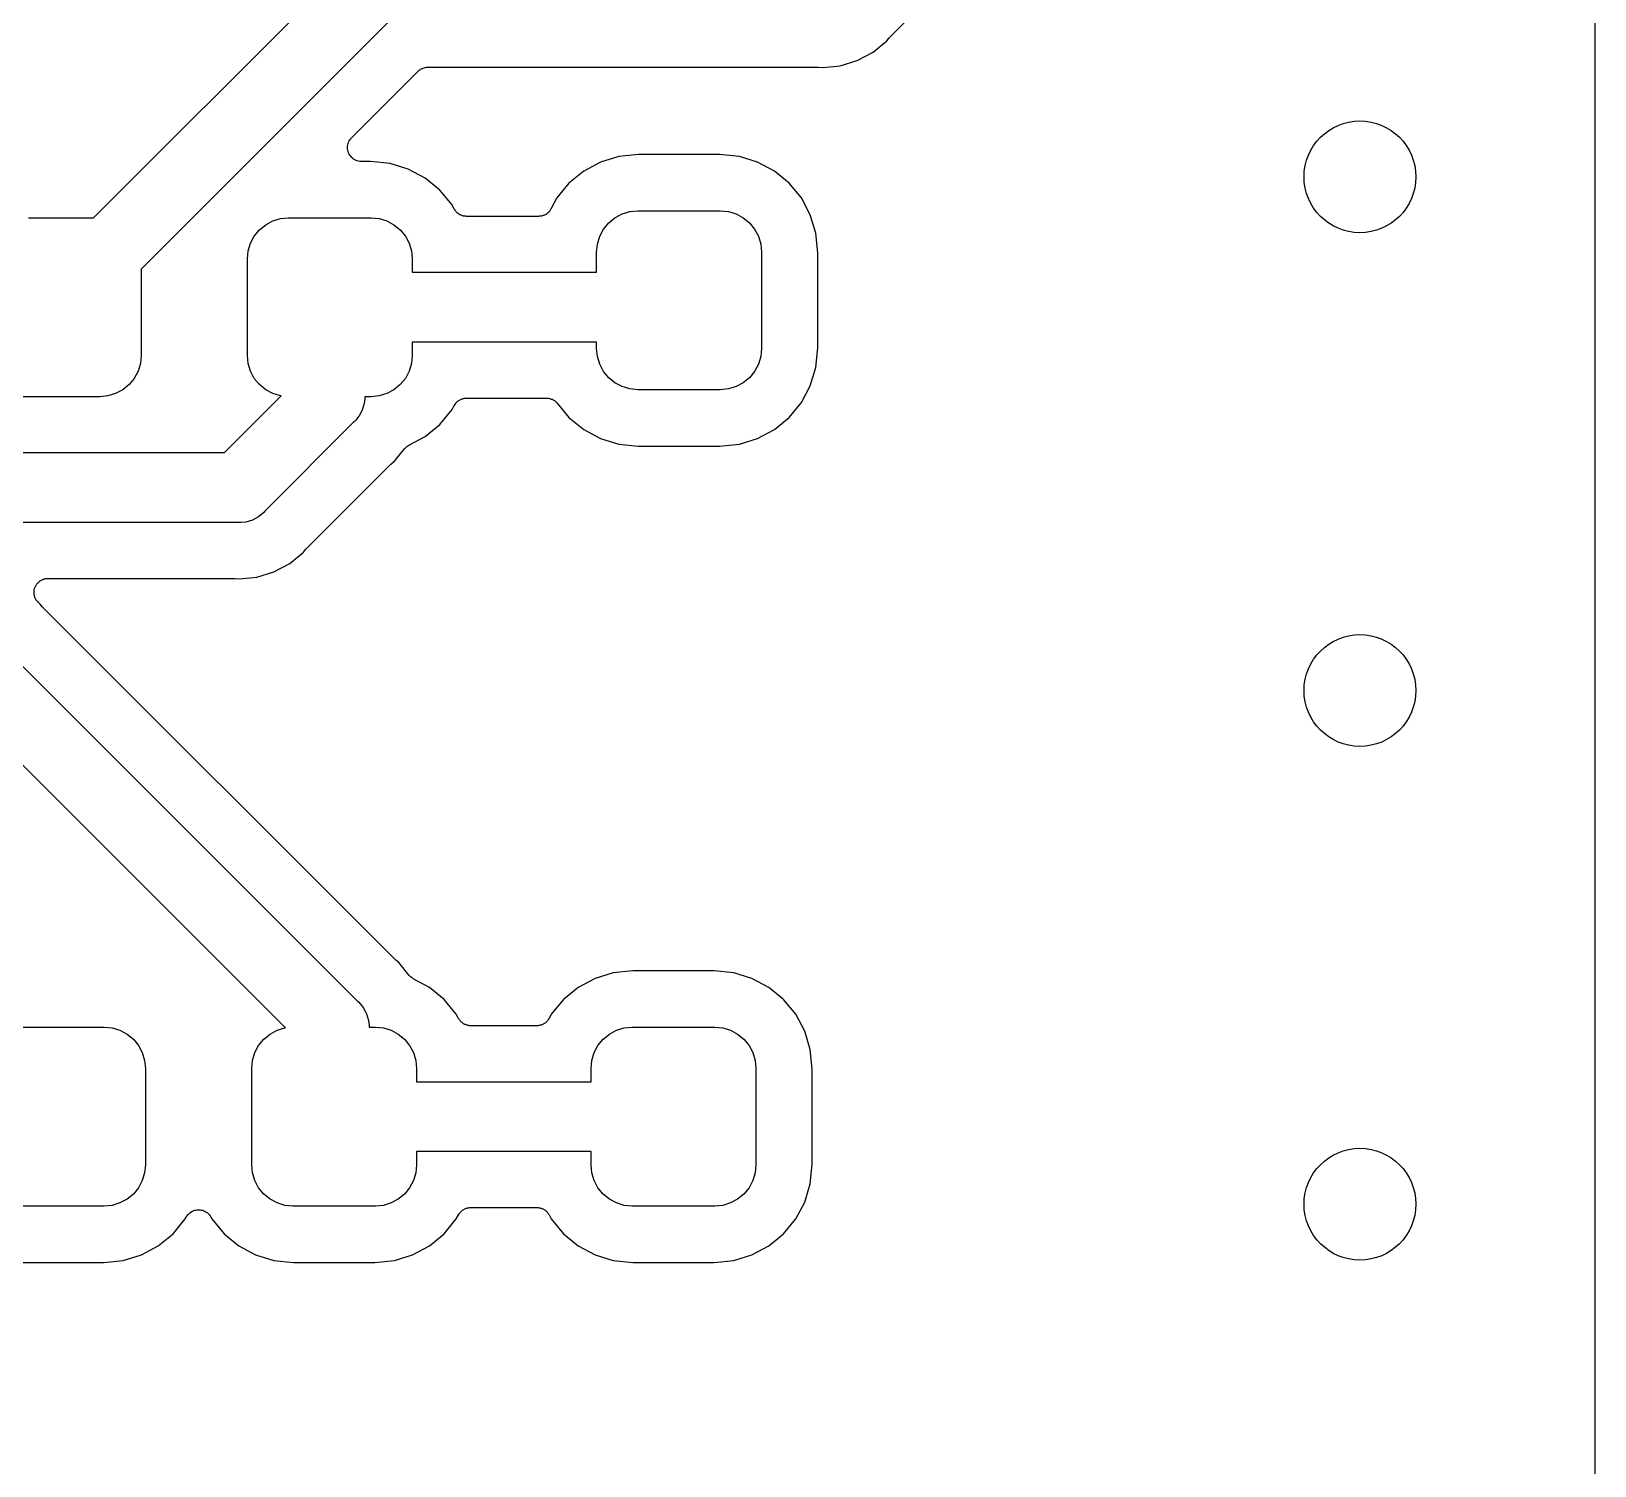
# Model space of a CAD drawing. Extents: x 5.16 to 6.06, y -3.88 to -2.24.
# Drawn here: x 5.8351 to 6.0553, y -3.289 to -3.087 of the extents above; entities that cross this region are included whole.
import ezdxf

# ---------------------------------------------------------------- set-up
doc = ezdxf.new("R2010")
doc.units = 0
doc.header["$MEASUREMENT"] = 0
doc.layers.add('BLACK', color=7, linetype='CONTINUOUS')

msp = doc.modelspace()

# ---------------------------------------------------------------- linework, layer by layer
at = {"layer": 'BLACK', "linetype": 'CONTINUOUS'}
for p, q in [((6.05525, -2.89575), (6.05525, -3.61471)), ((5.95603, -3.08779), (5.97343, -3.0704)), ((5.84383, -3.11328), (5.88116, -3.07595)), ((5.88685, -3.08418), (5.85053, -3.1205)), ((5.95362, -3.08995), (5.95556, -3.08835)), ((5.95556, -3.08835), (5.9559, -3.08794)), ((5.9559, -3.08794), (5.95592, -3.08792)), ((5.95592, -3.08792), (5.95598, -3.08786)), ((5.95598, -3.08786), (5.95603, -3.08779)), ((5.94898, -3.09187), (5.95139, -3.09114)), ((5.95139, -3.09114), (5.95362, -3.08995)), ((5.88018, -3.10199), (5.88953, -3.09263)), ((5.88953, -3.09263), (5.88954, -3.09263)), ((5.88954, -3.09263), (5.88955, -3.09261)), ((5.88954, -3.09263), (5.88954, -3.09263)), ((5.88954, -3.09263), (5.88954, -3.09263)), ((5.88955, -3.09261), (5.88969, -3.0925)), ((5.88969, -3.0925), (5.88984, -3.09238)), ((5.88984, -3.09238), (5.88985, -3.09238)), ((5.88985, -3.09237), (5.89001, -3.09229)), ((5.88985, -3.09238), (5.88985, -3.09237)), ((5.89001, -3.09229), (5.89018, -3.0922)), ((5.89018, -3.0922), (5.89019, -3.0922)), ((5.89019, -3.0922), (5.89037, -3.09215)), ((5.89019, -3.0922), (5.89019, -3.0922)), ((5.89037, -3.09215), (5.89054, -3.09209)), ((5.89054, -3.09209), (5.89055, -3.09209)), ((5.89055, -3.09209), (5.89056, -3.09209)), ((5.89056, -3.09209), (5.89074, -3.09207)), ((5.89074, -3.09207), (5.89093, -3.09206)), ((5.89093, -3.09206), (5.94575, -3.09206)), ((5.94575, -3.09206), (5.94578, -3.09206)), ((5.94578, -3.09206), (5.94586, -3.09206)), ((5.94586, -3.09206), (5.94594, -3.09206)), ((5.94594, -3.09206), (5.94647, -3.09212)), ((5.94647, -3.09212), (5.947, -3.09206)), ((5.947, -3.09206), (5.94701, -3.09206)), ((5.94701, -3.09206), (5.94898, -3.09187)), ((5.87975, -3.10262), (5.87984, -3.10246)), ((5.87984, -3.10246), (5.87993, -3.10229)), ((5.87993, -3.10228), (5.88005, -3.10214)), ((5.87993, -3.10229), (5.87993, -3.10228)), ((5.87993, -3.10229), (5.87993, -3.10229)), ((5.88005, -3.10214), (5.88017, -3.10199)), ((5.88017, -3.10199), (5.88018, -3.10199)), ((5.88018, -3.10199), (5.88018, -3.10199)), ((5.88018, -3.10199), (5.88018, -3.10199)), ((5.8796, -3.10337), (5.87961, -3.10319)), ((5.8796, -3.10338), (5.8796, -3.10337)), ((5.87961, -3.10356), (5.8796, -3.10338)), ((5.8796, -3.10338), (5.8796, -3.10338)), ((5.87961, -3.10319), (5.87963, -3.103)), ((5.87963, -3.10375), (5.87961, -3.10356)), ((5.87963, -3.103), (5.87963, -3.10299)), ((5.87963, -3.10299), (5.87964, -3.10299)), ((5.87963, -3.10376), (5.87963, -3.10375)), ((5.87969, -3.10394), (5.87963, -3.10376)), ((5.87963, -3.10376), (5.87963, -3.10376)), ((5.87964, -3.10299), (5.87969, -3.10281)), ((5.87969, -3.10281), (5.87975, -3.10263)), ((5.87974, -3.10412), (5.87969, -3.10394)), ((5.87974, -3.10413), (5.87974, -3.10412)), ((5.87983, -3.1043), (5.87974, -3.10413)), ((5.87974, -3.10413), (5.87974, -3.10413)), ((5.87975, -3.10263), (5.87975, -3.10262)), ((5.87975, -3.10263), (5.87975, -3.10263)), ((5.87992, -3.10446), (5.87983, -3.1043)), ((5.87992, -3.10447), (5.87992, -3.10446)), ((5.88004, -3.10462), (5.87992, -3.10447)), ((5.87992, -3.10447), (5.87992, -3.10447)), ((5.88016, -3.10476), (5.88004, -3.10462)), ((5.91781, -3.10465), (5.91523, -3.10543)), ((5.92058, -3.10438), (5.91781, -3.10465)), ((5.932, -3.10438), (5.92058, -3.10438)), ((5.93478, -3.10465), (5.932, -3.10438)), ((5.93735, -3.10543), (5.93478, -3.10465)), ((5.88016, -3.10477), (5.88016, -3.10476)), ((5.88016, -3.10476), (5.88016, -3.10476)), ((5.88031, -3.10489), (5.88016, -3.10477)), ((5.88045, -3.10501), (5.88031, -3.10489)), ((5.88046, -3.10501), (5.88045, -3.10501)), ((5.88045, -3.10501), (5.88045, -3.10501)), ((5.88062, -3.1051), (5.88046, -3.10501)), ((5.88079, -3.10519), (5.88062, -3.1051)), ((5.88079, -3.1052), (5.88079, -3.10519)), ((5.88097, -3.10525), (5.88079, -3.1052)), ((5.88079, -3.1052), (5.88079, -3.1052)), ((5.88115, -3.10531), (5.88097, -3.10525)), ((5.88116, -3.10531), (5.88115, -3.10531)), ((5.88135, -3.10533), (5.88116, -3.10531)), ((5.88116, -3.10531), (5.88116, -3.10531)), ((5.88154, -3.10535), (5.88135, -3.10533)), ((5.88156, -3.10535), (5.88154, -3.10535)), ((5.88154, -3.10535), (5.88154, -3.10535)), ((5.88154, -3.10535), (5.88154, -3.10535)), ((5.88154, -3.10535), (5.88154, -3.10535)), ((5.88281, -3.10535), (5.88156, -3.10535)), ((5.88559, -3.10563), (5.88281, -3.10535)), ((5.88816, -3.10641), (5.88559, -3.10563)), ((5.89053, -3.10768), (5.88816, -3.10641)), ((5.91286, -3.1067), (5.91078, -3.10841)), ((5.91523, -3.10543), (5.91286, -3.1067)), ((5.93972, -3.1067), (5.93735, -3.10543)), ((5.9418, -3.10841), (5.93972, -3.1067)), ((5.89261, -3.10938), (5.89053, -3.10768)), ((5.91078, -3.10841), (5.90908, -3.11048)), ((5.94351, -3.11048), (5.9418, -3.10841)), ((5.89432, -3.11146), (5.89261, -3.10938)), ((5.90908, -3.11048), (5.90825, -3.11204)), ((5.94477, -3.11286), (5.94351, -3.11048)), ((5.83467, -3.11328), (5.84383, -3.11328)), ((5.86907, -3.11372), (5.87016, -3.11339)), ((5.87016, -3.11339), (5.8713, -3.11328)), ((5.8713, -3.11328), (5.88291, -3.11328)), ((5.88291, -3.11328), (5.88404, -3.11339)), ((5.88404, -3.11339), (5.88513, -3.11372)), ((5.89463, -3.11204), (5.89432, -3.11146)), ((5.89467, -3.11211), (5.89463, -3.11204)), ((5.89471, -3.11219), (5.89467, -3.11211)), ((5.89478, -3.11227), (5.89471, -3.11219)), ((5.89484, -3.11236), (5.89478, -3.11227)), ((5.8949, -3.11242), (5.89484, -3.11236)), ((5.89496, -3.11249), (5.8949, -3.11242)), ((5.89504, -3.11256), (5.89496, -3.11249)), ((5.89511, -3.11263), (5.89504, -3.11256)), ((5.89518, -3.11268), (5.89511, -3.11263)), ((5.89525, -3.11273), (5.89518, -3.11268)), ((5.89534, -3.11279), (5.89525, -3.11273)), ((5.89543, -3.11284), (5.89534, -3.11279)), ((5.89551, -3.11288), (5.89543, -3.11284)), ((5.89559, -3.11292), (5.89551, -3.11288)), ((5.89569, -3.11295), (5.89559, -3.11292)), ((5.89578, -3.11299), (5.89569, -3.11295)), ((5.89587, -3.11301), (5.89578, -3.11299)), ((5.89595, -3.11304), (5.89587, -3.11301)), ((5.89606, -3.11305), (5.89595, -3.11304)), ((5.89616, -3.11307), (5.89606, -3.11305)), ((5.89625, -3.11307), (5.89616, -3.11307)), ((5.89633, -3.11308), (5.89625, -3.11307)), ((5.89636, -3.11308), (5.89633, -3.11308)), ((5.90651, -3.11308), (5.89636, -3.11308)), ((5.9066, -3.11307), (5.90651, -3.11308)), ((5.90669, -3.11307), (5.9066, -3.11307)), ((5.90679, -3.11305), (5.90669, -3.11307)), ((5.90689, -3.11304), (5.90679, -3.11305)), ((5.90698, -3.11302), (5.90689, -3.11304)), ((5.90706, -3.113), (5.90698, -3.11302)), ((5.90716, -3.11296), (5.90706, -3.113)), ((5.90726, -3.11293), (5.90716, -3.11296)), ((5.90734, -3.11289), (5.90726, -3.11293)), ((5.90742, -3.11286), (5.90734, -3.11289)), ((5.90751, -3.1128), (5.90742, -3.11286)), ((5.9076, -3.11275), (5.90751, -3.1128)), ((5.90767, -3.11269), (5.9076, -3.11275)), ((5.90774, -3.11265), (5.90767, -3.11269)), ((5.90782, -3.11257), (5.90774, -3.11265)), ((5.9079, -3.11251), (5.90782, -3.11257)), ((5.90795, -3.11244), (5.9079, -3.11251)), ((5.90802, -3.11238), (5.90795, -3.11244)), ((5.90808, -3.11229), (5.90802, -3.11238)), ((5.90814, -3.11221), (5.90808, -3.11229)), ((5.90818, -3.11213), (5.90814, -3.11221)), ((5.90823, -3.11206), (5.90818, -3.11213)), ((5.90825, -3.11204), (5.90823, -3.11206)), ((5.91638, -3.114), (5.91726, -3.11328)), ((5.91726, -3.11328), (5.91826, -3.11274)), ((5.91826, -3.11274), (5.91935, -3.11241)), ((5.91935, -3.11241), (5.92049, -3.1123)), ((5.92049, -3.1123), (5.9321, -3.1123)), ((5.9321, -3.1123), (5.93323, -3.11241)), ((5.93323, -3.11241), (5.93432, -3.11274)), ((5.93432, -3.11274), (5.93533, -3.11328)), ((5.93533, -3.11328), (5.93621, -3.114)), ((5.94555, -3.11543), (5.94477, -3.11286)), ((5.86647, -3.11586), (5.86719, -3.11498)), ((5.86719, -3.11498), (5.86807, -3.11425)), ((5.86807, -3.11425), (5.86907, -3.11372)), ((5.88513, -3.11372), (5.88614, -3.11425)), ((5.88614, -3.11425), (5.88702, -3.11498)), ((5.88702, -3.11498), (5.88774, -3.11586)), ((5.91512, -3.11588), (5.91566, -3.11488)), ((5.91566, -3.11488), (5.91638, -3.114)), ((5.93621, -3.114), (5.93693, -3.11488)), ((5.93693, -3.11488), (5.93746, -3.11588)), ((5.94583, -3.1182), (5.94555, -3.11543)), ((5.86549, -3.11908), (5.8656, -3.11795)), ((5.8656, -3.11795), (5.86593, -3.11686)), ((5.86593, -3.11686), (5.86647, -3.11586)), ((5.88774, -3.11586), (5.88827, -3.11686)), ((5.88827, -3.11686), (5.88861, -3.11795)), ((5.88861, -3.11795), (5.88872, -3.11908)), ((5.91468, -3.11811), (5.91479, -3.11697)), ((5.91479, -3.11697), (5.91512, -3.11588)), ((5.93746, -3.11588), (5.93779, -3.11697)), ((5.93779, -3.11697), (5.93791, -3.11811)), ((5.86549, -3.13267), (5.86549, -3.11908)), ((5.88872, -3.11908), (5.88872, -3.12095)), ((5.91468, -3.12095), (5.91468, -3.11811)), ((5.93791, -3.11811), (5.93791, -3.13169)), ((5.94583, -3.13159), (5.94583, -3.1182)), ((5.85053, -3.1205), (5.85053, -3.13267)), ((5.88872, -3.12095), (5.91468, -3.12095)), ((5.91468, -3.1308), (5.88872, -3.1308)), ((5.88872, -3.1308), (5.88872, -3.13267)), ((5.91468, -3.13169), (5.91468, -3.1308)), ((5.85053, -3.13267), (5.85042, -3.1338)), ((5.8656, -3.1338), (5.86549, -3.13267)), ((5.88872, -3.13267), (5.88861, -3.1338)), ((5.91479, -3.13282), (5.91468, -3.13169)), ((5.91512, -3.13391), (5.91479, -3.13282)), ((5.93779, -3.13282), (5.93746, -3.13391)), ((5.93791, -3.13169), (5.93779, -3.13282)), ((5.94555, -3.13437), (5.94583, -3.13159)), ((5.85009, -3.13489), (5.84955, -3.13589)), ((5.85042, -3.1338), (5.85009, -3.13489)), ((5.86593, -3.13489), (5.8656, -3.1338)), ((5.86647, -3.13589), (5.86593, -3.13489)), ((5.88827, -3.13489), (5.88774, -3.13589)), ((5.88861, -3.1338), (5.88827, -3.13489)), ((5.91566, -3.13492), (5.91512, -3.13391)), ((5.91638, -3.1358), (5.91566, -3.13492)), ((5.93693, -3.13492), (5.93621, -3.1358)), ((5.93746, -3.13391), (5.93693, -3.13492)), ((5.94477, -3.13694), (5.94555, -3.13437)), ((5.84795, -3.13749), (5.84694, -3.13803)), ((5.84883, -3.13677), (5.84795, -3.13749)), ((5.84955, -3.13589), (5.84883, -3.13677)), ((5.86719, -3.13677), (5.86647, -3.13589)), ((5.86807, -3.13749), (5.86719, -3.13677)), ((5.86907, -3.13803), (5.86807, -3.13749)), ((5.88614, -3.13749), (5.88513, -3.13803)), ((5.88702, -3.13677), (5.88614, -3.13749)), ((5.88774, -3.13589), (5.88702, -3.13677)), ((5.91726, -3.13652), (5.91638, -3.1358)), ((5.91826, -3.13705), (5.91726, -3.13652)), ((5.91935, -3.13738), (5.91826, -3.13705)), ((5.92049, -3.1375), (5.91935, -3.13738)), ((5.9321, -3.1375), (5.92049, -3.1375)), ((5.93323, -3.13738), (5.9321, -3.1375)), ((5.93432, -3.13705), (5.93323, -3.13738)), ((5.93533, -3.13652), (5.93432, -3.13705)), ((5.93621, -3.1358), (5.93533, -3.13652)), ((5.94351, -3.13931), (5.94477, -3.13694)), ((5.84472, -3.13847), (5.83311, -3.13847)), ((5.84585, -3.13836), (5.84472, -3.13847)), ((5.84694, -3.13803), (5.84585, -3.13836)), ((5.86227, -3.14635), (5.87025, -3.13837)), ((5.87016, -3.13836), (5.86907, -3.13803)), ((5.87025, -3.13837), (5.87016, -3.13836)), ((5.88195, -3.13944), (5.88167, -3.14036)), ((5.88202, -3.13871), (5.88195, -3.13944)), ((5.88205, -3.13847), (5.88202, -3.13871)), ((5.88202, -3.13871), (5.88202, -3.13871)), ((5.88291, -3.13847), (5.88205, -3.13847)), ((5.88404, -3.13836), (5.88291, -3.13847)), ((5.88513, -3.13803), (5.88404, -3.13836)), ((5.89432, -3.14029), (5.89463, -3.13971)), ((5.89463, -3.13971), (5.89464, -3.13969)), ((5.89464, -3.13969), (5.89469, -3.13961)), ((5.89469, -3.13961), (5.89473, -3.13954)), ((5.89473, -3.13954), (5.8948, -3.13946)), ((5.8948, -3.13946), (5.89486, -3.13937)), ((5.89486, -3.13937), (5.89492, -3.13931)), ((5.89492, -3.13931), (5.89497, -3.13924)), ((5.89497, -3.13924), (5.89506, -3.13917)), ((5.89506, -3.13917), (5.89513, -3.1391)), ((5.89513, -3.1391), (5.8952, -3.13905)), ((5.8952, -3.13905), (5.89527, -3.139)), ((5.89527, -3.139), (5.89537, -3.13895)), ((5.89537, -3.13895), (5.89545, -3.13889)), ((5.89545, -3.13889), (5.89553, -3.13886)), ((5.89553, -3.13886), (5.89561, -3.13882)), ((5.89561, -3.13882), (5.89571, -3.13879)), ((5.89571, -3.13879), (5.89581, -3.13875)), ((5.89581, -3.13875), (5.8959, -3.13873)), ((5.8959, -3.13873), (5.89598, -3.13871)), ((5.89598, -3.13871), (5.89608, -3.1387)), ((5.89608, -3.1387), (5.89619, -3.13868)), ((5.89619, -3.13868), (5.89627, -3.13868)), ((5.89627, -3.13868), (5.89636, -3.13867)), ((5.89636, -3.13867), (5.90762, -3.13867)), ((5.90762, -3.13867), (5.90765, -3.13867)), ((5.90765, -3.13867), (5.90773, -3.13868)), ((5.90773, -3.13868), (5.90782, -3.13868)), ((5.90782, -3.13868), (5.90792, -3.1387)), ((5.90792, -3.1387), (5.90803, -3.13871)), ((5.90803, -3.13871), (5.90811, -3.13874)), ((5.90811, -3.13874), (5.9082, -3.13876)), ((5.9082, -3.13876), (5.90829, -3.1388)), ((5.90829, -3.1388), (5.9084, -3.13883)), ((5.9084, -3.13883), (5.90847, -3.13887)), ((5.90847, -3.13887), (5.90855, -3.1389)), ((5.90855, -3.1389), (5.90864, -3.13896)), ((5.90864, -3.13896), (5.90873, -3.13901)), ((5.90873, -3.13901), (5.9088, -3.13907)), ((5.9088, -3.13907), (5.90887, -3.13912)), ((5.90887, -3.13912), (5.90895, -3.13919)), ((5.90895, -3.13919), (5.90903, -3.13926)), ((5.90903, -3.13926), (5.90908, -3.13933)), ((5.90908, -3.13933), (5.90914, -3.13939)), ((5.90914, -3.13939), (5.91078, -3.14139)), ((5.9418, -3.14139), (5.94351, -3.13931)), ((5.88041, -3.14212), (5.86796, -3.15458)), ((5.8806, -3.14197), (5.88041, -3.14212)), ((5.88075, -3.14178), (5.8806, -3.14197)), ((5.88121, -3.14122), (5.88075, -3.14178)), ((5.88075, -3.14178), (5.88075, -3.14178)), ((5.88124, -3.14118), (5.88121, -3.14122)), ((5.88167, -3.14036), (5.88124, -3.14118)), ((5.89261, -3.14237), (5.89432, -3.14029)), ((5.91078, -3.14139), (5.91286, -3.1431)), ((5.93972, -3.1431), (5.9418, -3.14139)), ((5.88825, -3.14529), (5.89053, -3.14407)), ((5.89053, -3.14407), (5.89261, -3.14237)), ((5.91286, -3.1431), (5.91523, -3.14436)), ((5.91523, -3.14436), (5.91781, -3.14514)), ((5.93478, -3.14514), (5.93735, -3.14436)), ((5.93735, -3.14436), (5.93972, -3.1431)), ((5.82131, -3.14635), (5.86227, -3.14635)), ((5.88619, -3.14756), (5.88736, -3.14614)), ((5.88736, -3.14614), (5.88766, -3.14578)), ((5.88736, -3.14614), (5.88736, -3.14614)), ((5.88766, -3.14577), (5.88768, -3.14576)), ((5.88766, -3.14578), (5.88766, -3.14577)), ((5.88766, -3.14577), (5.88766, -3.14577)), ((5.88766, -3.14577), (5.88766, -3.14577)), ((5.88768, -3.14576), (5.88781, -3.14563)), ((5.88781, -3.14563), (5.88793, -3.1455)), ((5.88793, -3.1455), (5.88794, -3.1455)), ((5.88794, -3.1455), (5.88795, -3.14549)), ((5.88795, -3.14549), (5.8881, -3.14539)), ((5.8881, -3.14539), (5.88825, -3.14529)), ((5.91781, -3.14514), (5.92058, -3.14542)), ((5.92058, -3.14542), (5.932, -3.14542)), ((5.932, -3.14542), (5.93478, -3.14514)), ((5.87387, -3.1598), (5.88564, -3.14803)), ((5.88564, -3.14803), (5.88566, -3.14801)), ((5.88566, -3.14801), (5.88572, -3.14796)), ((5.88572, -3.14796), (5.88578, -3.1479)), ((5.88578, -3.1479), (5.88619, -3.14756)), ((5.86705, -3.15538), (5.8662, -3.15584)), ((5.8678, -3.15476), (5.86705, -3.15538)), ((5.86796, -3.15458), (5.8678, -3.15476)), ((5.86407, -3.15619), (5.81951, -3.15619)), ((5.86431, -3.15621), (5.86407, -3.15619)), ((5.86455, -3.15619), (5.86431, -3.15621)), ((5.86527, -3.15612), (5.86455, -3.15619)), ((5.86455, -3.15619), (5.86455, -3.15619)), ((5.8662, -3.15584), (5.86527, -3.15612)), ((5.86923, -3.16315), (5.87145, -3.16196)), ((5.87145, -3.16196), (5.8734, -3.16036)), ((5.8734, -3.16036), (5.87374, -3.15995)), ((5.87374, -3.15995), (5.87376, -3.15992)), ((5.87376, -3.15992), (5.87382, -3.15987)), ((5.87382, -3.15987), (5.87387, -3.1598)), ((5.83666, -3.16421), (5.83675, -3.16418)), ((5.83675, -3.16418), (5.83684, -3.16415)), ((5.83684, -3.16415), (5.83693, -3.16413)), ((5.83693, -3.16413), (5.83702, -3.1641)), ((5.83702, -3.1641), (5.83712, -3.16409)), ((5.83712, -3.16409), (5.83722, -3.16407)), ((5.83722, -3.16407), (5.83731, -3.16407)), ((5.83731, -3.16407), (5.83741, -3.16406)), ((5.83741, -3.16406), (5.86358, -3.16406)), ((5.86358, -3.16406), (5.86361, -3.16406)), ((5.86361, -3.16406), (5.86369, -3.16407)), ((5.86369, -3.16407), (5.86377, -3.16407)), ((5.86377, -3.16407), (5.86431, -3.16413)), ((5.86431, -3.16413), (5.86484, -3.16407)), ((5.86484, -3.16407), (5.86682, -3.16388)), ((5.86484, -3.16407), (5.86484, -3.16407)), ((5.86682, -3.16388), (5.86923, -3.16315)), ((5.83544, -3.16602), (5.83545, -3.16592)), ((5.83545, -3.16611), (5.83544, -3.16602)), ((5.83544, -3.1662), (5.83545, -3.16611)), ((5.83546, -3.1663), (5.83544, -3.1662)), ((5.83545, -3.16582), (5.83547, -3.16573)), ((5.83545, -3.16592), (5.83545, -3.16582)), ((5.83547, -3.1664), (5.83546, -3.1663)), ((5.83547, -3.16573), (5.83548, -3.16564)), ((5.8355, -3.16649), (5.83547, -3.1664)), ((5.83548, -3.16564), (5.83551, -3.16554)), ((5.83551, -3.16554), (5.83553, -3.16544)), ((5.83553, -3.16544), (5.83556, -3.16536)), ((5.83556, -3.16536), (5.83559, -3.16527)), ((5.83559, -3.16527), (5.83564, -3.16518)), ((5.83564, -3.16518), (5.83568, -3.16509)), ((5.83568, -3.16509), (5.83573, -3.16501)), ((5.83573, -3.16501), (5.83577, -3.16493)), ((5.83577, -3.16493), (5.83584, -3.16485)), ((5.83584, -3.16485), (5.83589, -3.16477)), ((5.83589, -3.16477), (5.83596, -3.16471)), ((5.83596, -3.16471), (5.83602, -3.16464)), ((5.83602, -3.16464), (5.8361, -3.16457)), ((5.8361, -3.16457), (5.83617, -3.1645)), ((5.83617, -3.1645), (5.83624, -3.16445)), ((5.83624, -3.16445), (5.83632, -3.16439)), ((5.83632, -3.16439), (5.8364, -3.16435)), ((5.8364, -3.16435), (5.83649, -3.16429)), ((5.83649, -3.16429), (5.83657, -3.16426)), ((5.83657, -3.16426), (5.83666, -3.16421)), ((5.83552, -3.16658), (5.8355, -3.16649)), ((5.83555, -3.16667), (5.83552, -3.16658)), ((5.83558, -3.16677), (5.83555, -3.16667)), ((5.83562, -3.16685), (5.83558, -3.16677)), ((5.83566, -3.16694), (5.83562, -3.16685)), ((5.83571, -3.16702), (5.83566, -3.16694)), ((5.83576, -3.16711), (5.83571, -3.16702)), ((5.83582, -3.16718), (5.83576, -3.16711)), ((5.83587, -3.16726), (5.83582, -3.16718)), ((5.83594, -3.16733), (5.83587, -3.16726)), ((5.836, -3.16741), (5.83594, -3.16733)), ((5.83607, -3.16747), (5.836, -3.16741)), ((5.83614, -3.16754), (5.83607, -3.16747)), ((5.83616, -3.16755), (5.83614, -3.16754)), ((5.83632, -3.16769), (5.83616, -3.16755)), ((5.83666, -3.1681), (5.83632, -3.16769)), ((5.83672, -3.16816), (5.83666, -3.1681)), ((5.83677, -3.16823), (5.83672, -3.16816)), ((5.83679, -3.16824), (5.83677, -3.16823)), ((5.88624, -3.2177), (5.83679, -3.16824)), ((5.83088, -3.17347), (5.88102, -3.22361)), ((5.87085, -3.22736), (5.82519, -3.1817)), ((5.88631, -3.21775), (5.88624, -3.2177)), ((5.88637, -3.21781), (5.88631, -3.21775)), ((5.88639, -3.21783), (5.88637, -3.21781)), ((5.8868, -3.21817), (5.88639, -3.21783)), ((5.88827, -3.21996), (5.8868, -3.21817)), ((5.88839, -3.22008), (5.88827, -3.21996)), ((5.88852, -3.22021), (5.88839, -3.22008)), ((5.88853, -3.22022), (5.88852, -3.22021)), ((5.88854, -3.22023), (5.88853, -3.22022)), ((5.88869, -3.22033), (5.88854, -3.22023)), ((5.88884, -3.22043), (5.88869, -3.22033)), ((5.88886, -3.22044), (5.88884, -3.22043)), ((5.89114, -3.22166), (5.88886, -3.22044)), ((5.88886, -3.22044), (5.88886, -3.22044)), ((5.88886, -3.22044), (5.88886, -3.22044)), ((5.88886, -3.22044), (5.88886, -3.22044)), ((5.91445, -3.22039), (5.91208, -3.22166)), ((5.91702, -3.21961), (5.91445, -3.22039)), ((5.91979, -3.21934), (5.91702, -3.21961)), ((5.93122, -3.21934), (5.91979, -3.21934)), ((5.93399, -3.21961), (5.93122, -3.21934)), ((5.93656, -3.22039), (5.93399, -3.21961)), ((5.93893, -3.22166), (5.93656, -3.22039)), ((5.88102, -3.22361), (5.88121, -3.22376)), ((5.89322, -3.22337), (5.89114, -3.22166)), ((5.89492, -3.22544), (5.89322, -3.22337)), ((5.91, -3.22337), (5.90829, -3.22544)), ((5.91208, -3.22166), (5.91, -3.22337)), ((5.94101, -3.22337), (5.93893, -3.22166)), ((5.94272, -3.22544), (5.94101, -3.22337)), ((5.88121, -3.22376), (5.88136, -3.22395)), ((5.88136, -3.22395), (5.88182, -3.22451)), ((5.88182, -3.22451), (5.88209, -3.22501)), ((5.88209, -3.22501), (5.88228, -3.22537)), ((5.88228, -3.22537), (5.88256, -3.2263)), ((5.89523, -3.22602), (5.89492, -3.22544)), ((5.90829, -3.22544), (5.90798, -3.22602)), ((5.94399, -3.22782), (5.94272, -3.22544)), ((5.83371, -3.22726), (5.84533, -3.22726)), ((5.84533, -3.22726), (5.84646, -3.22737)), ((5.84646, -3.22737), (5.84755, -3.2277)), ((5.84755, -3.2277), (5.84855, -3.22824)), ((5.86868, -3.22824), (5.86968, -3.2277)), ((5.86968, -3.2277), (5.87077, -3.22737)), ((5.87077, -3.22737), (5.87085, -3.22736)), ((5.88256, -3.2263), (5.88263, -3.22702)), ((5.88263, -3.22702), (5.88263, -3.22702)), ((5.88263, -3.22702), (5.88265, -3.22726)), ((5.88265, -3.22726), (5.88265, -3.22726)), ((5.88265, -3.22726), (5.88352, -3.22726)), ((5.88352, -3.22726), (5.88465, -3.22737)), ((5.88465, -3.22737), (5.88574, -3.2277)), ((5.88574, -3.2277), (5.88674, -3.22824)), ((5.89528, -3.2261), (5.89523, -3.22602)), ((5.89532, -3.22617), (5.89528, -3.2261)), ((5.89539, -3.22625), (5.89532, -3.22617)), ((5.89545, -3.22634), (5.89539, -3.22625)), ((5.89551, -3.2264), (5.89545, -3.22634)), ((5.89556, -3.22647), (5.89551, -3.2264)), ((5.89564, -3.22654), (5.89556, -3.22647)), ((5.89572, -3.22661), (5.89564, -3.22654)), ((5.89579, -3.22666), (5.89572, -3.22661)), ((5.89586, -3.22672), (5.89579, -3.22666)), ((5.89595, -3.22677), (5.89586, -3.22672)), ((5.89604, -3.22683), (5.89595, -3.22677)), ((5.89612, -3.22686), (5.89604, -3.22683)), ((5.89619, -3.2269), (5.89612, -3.22686)), ((5.89629, -3.22694), (5.89619, -3.2269)), ((5.89639, -3.22698), (5.89629, -3.22694)), ((5.89648, -3.22699), (5.89639, -3.22698)), ((5.89656, -3.22702), (5.89648, -3.22699)), ((5.89666, -3.22703), (5.89656, -3.22702)), ((5.89677, -3.22705), (5.89666, -3.22703)), ((5.89685, -3.22705), (5.89677, -3.22705)), ((5.89694, -3.22706), (5.89685, -3.22705)), ((5.89697, -3.22706), (5.89694, -3.22706)), ((5.90625, -3.22706), (5.89697, -3.22706)), ((5.90633, -3.22705), (5.90625, -3.22706)), ((5.90642, -3.22706), (5.90633, -3.22705)), ((5.90652, -3.22704), (5.90642, -3.22706)), ((5.90663, -3.22703), (5.90652, -3.22704)), ((5.90671, -3.227), (5.90663, -3.22703)), ((5.9068, -3.22698), (5.90671, -3.227)), ((5.9069, -3.22694), (5.9068, -3.22698)), ((5.907, -3.22691), (5.9069, -3.22694)), ((5.90707, -3.22687), (5.907, -3.22691)), ((5.90715, -3.22684), (5.90707, -3.22687)), ((5.90724, -3.22678), (5.90715, -3.22684)), ((5.90734, -3.22673), (5.90724, -3.22678)), ((5.9074, -3.22668), (5.90734, -3.22673)), ((5.90748, -3.22663), (5.9074, -3.22668)), ((5.90755, -3.22656), (5.90748, -3.22663)), ((5.90763, -3.22649), (5.90755, -3.22656)), ((5.90769, -3.22642), (5.90763, -3.22649)), ((5.90775, -3.22636), (5.90769, -3.22642)), ((5.90781, -3.22628), (5.90775, -3.22636)), ((5.90788, -3.2262), (5.90781, -3.22628)), ((5.90792, -3.22612), (5.90788, -3.2262)), ((5.90797, -3.22605), (5.90792, -3.22612)), ((5.90798, -3.22602), (5.90797, -3.22605)), ((5.91647, -3.22824), (5.91748, -3.2277)), ((5.91748, -3.2277), (5.91856, -3.22737)), ((5.91856, -3.22737), (5.9197, -3.22726)), ((5.9197, -3.22726), (5.93131, -3.22726)), ((5.93131, -3.22726), (5.93244, -3.22737)), ((5.93244, -3.22737), (5.93353, -3.2277)), ((5.93353, -3.2277), (5.93454, -3.22824)), ((5.94477, -3.23039), (5.94399, -3.22782)), ((5.84855, -3.22824), (5.84943, -3.22896)), ((5.84943, -3.22896), (5.85016, -3.22984)), ((5.85016, -3.22984), (5.85069, -3.23084)), ((5.86654, -3.23084), (5.86707, -3.22984)), ((5.86707, -3.22984), (5.8678, -3.22896)), ((5.8678, -3.22896), (5.86868, -3.22824)), ((5.88674, -3.22824), (5.88762, -3.22896)), ((5.88762, -3.22896), (5.88834, -3.22984)), ((5.88834, -3.22984), (5.88888, -3.23084)), ((5.91433, -3.23084), (5.91487, -3.22984)), ((5.91487, -3.22984), (5.91559, -3.22896)), ((5.91559, -3.22896), (5.91647, -3.22824)), ((5.93454, -3.22824), (5.93542, -3.22896)), ((5.93542, -3.22896), (5.93614, -3.22984)), ((5.93614, -3.22984), (5.93668, -3.23084)), ((5.85069, -3.23084), (5.85102, -3.23193)), ((5.85102, -3.23193), (5.85113, -3.23307)), ((5.8661, -3.23307), (5.86621, -3.23193)), ((5.86621, -3.23193), (5.86654, -3.23084)), ((5.88888, -3.23084), (5.88921, -3.23193)), ((5.88921, -3.23193), (5.88932, -3.23307)), ((5.91389, -3.23307), (5.914, -3.23193)), ((5.914, -3.23193), (5.91433, -3.23084)), ((5.93668, -3.23084), (5.93701, -3.23193)), ((5.93701, -3.23193), (5.93712, -3.23307)), ((5.94504, -3.23316), (5.94477, -3.23039)), ((5.85113, -3.23307), (5.85113, -3.24665)), ((5.8661, -3.24665), (5.8661, -3.23307)), ((5.88932, -3.23307), (5.88932, -3.23494)), ((5.91389, -3.23494), (5.91389, -3.23307)), ((5.93712, -3.23307), (5.93712, -3.24665)), ((5.94504, -3.24655), (5.94504, -3.23316)), ((5.88932, -3.23494), (5.91389, -3.23494)), ((5.91389, -3.24478), (5.88932, -3.24478)), ((5.88932, -3.24478), (5.88932, -3.24665)), ((5.91389, -3.24665), (5.91389, -3.24478)), ((5.85102, -3.24778), (5.85069, -3.24887)), ((5.85113, -3.24665), (5.85102, -3.24778)), ((5.86621, -3.24778), (5.8661, -3.24665)), ((5.86654, -3.24887), (5.86621, -3.24778)), ((5.88921, -3.24778), (5.88888, -3.24887)), ((5.88932, -3.24665), (5.88921, -3.24778)), ((5.914, -3.24778), (5.91389, -3.24665)), ((5.91433, -3.24887), (5.914, -3.24778)), ((5.93701, -3.24778), (5.93668, -3.24887)), ((5.93712, -3.24665), (5.93701, -3.24778)), ((5.94477, -3.24933), (5.94504, -3.24655)), ((5.85016, -3.24988), (5.84943, -3.25076)), ((5.85069, -3.24887), (5.85016, -3.24988)), ((5.86707, -3.24988), (5.86654, -3.24887)), ((5.8678, -3.25076), (5.86707, -3.24988)), ((5.88834, -3.24988), (5.88762, -3.25076)), ((5.88888, -3.24887), (5.88834, -3.24988)), ((5.91487, -3.24988), (5.91433, -3.24887)), ((5.91559, -3.25076), (5.91487, -3.24988)), ((5.93614, -3.24988), (5.93542, -3.25076)), ((5.93668, -3.24887), (5.93614, -3.24988)), ((5.94399, -3.2519), (5.94477, -3.24933)), ((5.84755, -3.25201), (5.84646, -3.25235)), ((5.84855, -3.25148), (5.84755, -3.25201)), ((5.84943, -3.25076), (5.84855, -3.25148)), ((5.86868, -3.25148), (5.8678, -3.25076)), ((5.86968, -3.25201), (5.86868, -3.25148)), ((5.87077, -3.25235), (5.86968, -3.25201)), ((5.88574, -3.25201), (5.88465, -3.25235)), ((5.88674, -3.25148), (5.88574, -3.25201)), ((5.88762, -3.25076), (5.88674, -3.25148)), ((5.91647, -3.25148), (5.91559, -3.25076)), ((5.91748, -3.25201), (5.91647, -3.25148)), ((5.91856, -3.25235), (5.91748, -3.25201)), ((5.93353, -3.25201), (5.93244, -3.25235)), ((5.93454, -3.25148), (5.93353, -3.25201)), ((5.93542, -3.25076), (5.93454, -3.25148)), ((5.94272, -3.25427), (5.94399, -3.2519)), ((5.84533, -3.25246), (5.83371, -3.25246)), ((5.84646, -3.25235), (5.84533, -3.25246)), ((5.85503, -3.25635), (5.85673, -3.25427)), ((5.85673, -3.25427), (5.85688, -3.254)), ((5.85688, -3.254), (5.85689, -3.25399)), ((5.85689, -3.25398), (5.857, -3.25382)), ((5.85689, -3.25399), (5.85689, -3.25398)), ((5.85689, -3.25398), (5.85689, -3.25398)), ((5.85689, -3.25399), (5.85689, -3.25399)), ((5.857, -3.25382), (5.8571, -3.25367)), ((5.8571, -3.25367), (5.85711, -3.25366)), ((5.85711, -3.25366), (5.85725, -3.25353)), ((5.85711, -3.25366), (5.85711, -3.25366)), ((5.85725, -3.25353), (5.85738, -3.2534)), ((5.85738, -3.25339), (5.85754, -3.25329)), ((5.85738, -3.2534), (5.85738, -3.25339)), ((5.85738, -3.2534), (5.85738, -3.2534)), ((5.85754, -3.25329), (5.8577, -3.25319)), ((5.8577, -3.25319), (5.85771, -3.25318)), ((5.8577, -3.25319), (5.8577, -3.25319)), ((5.85771, -3.25318), (5.85787, -3.25312)), ((5.85787, -3.25312), (5.85806, -3.25304)), ((5.85806, -3.25304), (5.85824, -3.25301)), ((5.85806, -3.25304), (5.85806, -3.25304)), ((5.85806, -3.25304), (5.85806, -3.25304)), ((5.85824, -3.25301), (5.85843, -3.25297)), ((5.85843, -3.25297), (5.85844, -3.25297)), ((5.85844, -3.25297), (5.85844, -3.25297)), ((5.85844, -3.25297), (5.85862, -3.25297)), ((5.85862, -3.25297), (5.85882, -3.25297)), ((5.85882, -3.25297), (5.85882, -3.25297)), ((5.85882, -3.25297), (5.85882, -3.25297)), ((5.85882, -3.25297), (5.859, -3.25301)), ((5.859, -3.25301), (5.85919, -3.25305)), ((5.85919, -3.25305), (5.8592, -3.25305)), ((5.8592, -3.25305), (5.8592, -3.25305)), ((5.8592, -3.25305), (5.85936, -3.25312)), ((5.85936, -3.25312), (5.85955, -3.2532)), ((5.85955, -3.2532), (5.85955, -3.2532)), ((5.85955, -3.2532), (5.85956, -3.2532)), ((5.85956, -3.2532), (5.85971, -3.2533)), ((5.85971, -3.2533), (5.85987, -3.25341)), ((5.85987, -3.25341), (5.85987, -3.25341)), ((5.85987, -3.25341), (5.85987, -3.25342)), ((5.85987, -3.25342), (5.86, -3.25355)), ((5.86, -3.25355), (5.86014, -3.25368)), ((5.86014, -3.25368), (5.86014, -3.25369)), ((5.86014, -3.25369), (5.86014, -3.25369)), ((5.86014, -3.25369), (5.86024, -3.25384)), ((5.86024, -3.25384), (5.86035, -3.254)), ((5.86035, -3.254), (5.8605, -3.25427)), ((5.8605, -3.25427), (5.8622, -3.25635)), ((5.8719, -3.25246), (5.87077, -3.25235)), ((5.88352, -3.25246), (5.8719, -3.25246)), ((5.88465, -3.25235), (5.88352, -3.25246)), ((5.89322, -3.25635), (5.89492, -3.25427)), ((5.89492, -3.25427), (5.89523, -3.25369)), ((5.89523, -3.25369), (5.89525, -3.25367)), ((5.89525, -3.25367), (5.89529, -3.2536)), ((5.89529, -3.2536), (5.89534, -3.25352)), ((5.89534, -3.25352), (5.8954, -3.25344)), ((5.8954, -3.25344), (5.89546, -3.25335)), ((5.89546, -3.25335), (5.89553, -3.25329)), ((5.89553, -3.25329), (5.89558, -3.25323)), ((5.89558, -3.25323), (5.89566, -3.25316)), ((5.89566, -3.25316), (5.89574, -3.25309)), ((5.89574, -3.25309), (5.89581, -3.25304)), ((5.89581, -3.25304), (5.89588, -3.25298)), ((5.89588, -3.25298), (5.89597, -3.25293)), ((5.89597, -3.25293), (5.89606, -3.25288)), ((5.89606, -3.25288), (5.89614, -3.25284)), ((5.89614, -3.25284), (5.89622, -3.2528)), ((5.89622, -3.2528), (5.89632, -3.25277)), ((5.89632, -3.25277), (5.89642, -3.25273)), ((5.89642, -3.25273), (5.8965, -3.25272)), ((5.8965, -3.25272), (5.89659, -3.25269)), ((5.89659, -3.25269), (5.89669, -3.25268)), ((5.89669, -3.25268), (5.89679, -3.25266)), ((5.89679, -3.25266), (5.89688, -3.25266)), ((5.89688, -3.25266), (5.89697, -3.25265)), ((5.89697, -3.25265), (5.90625, -3.25265)), ((5.90625, -3.25265), (5.90627, -3.25265)), ((5.90627, -3.25265), (5.90636, -3.25266)), ((5.90636, -3.25266), (5.90645, -3.25266)), ((5.90645, -3.25266), (5.90655, -3.25268)), ((5.90655, -3.25268), (5.90666, -3.2527)), ((5.90666, -3.2527), (5.90674, -3.25272)), ((5.90674, -3.25272), (5.90682, -3.25274)), ((5.90682, -3.25274), (5.90692, -3.25278)), ((5.90692, -3.25278), (5.90702, -3.25281)), ((5.90702, -3.25281), (5.9071, -3.25285)), ((5.9071, -3.25285), (5.90718, -3.25289)), ((5.90718, -3.25289), (5.90727, -3.25295)), ((5.90727, -3.25295), (5.90736, -3.253)), ((5.90736, -3.253), (5.90742, -3.25305)), ((5.90742, -3.25305), (5.9075, -3.2531)), ((5.9075, -3.2531), (5.90757, -3.25318)), ((5.90757, -3.25318), (5.90765, -3.25324)), ((5.90765, -3.25324), (5.90771, -3.25331)), ((5.90771, -3.25331), (5.90777, -3.25337)), ((5.90777, -3.25337), (5.90783, -3.25346)), ((5.90783, -3.25346), (5.90789, -3.25354)), ((5.90789, -3.25354), (5.90793, -3.25362)), ((5.90793, -3.25362), (5.90798, -3.25369)), ((5.90798, -3.25369), (5.90829, -3.25427)), ((5.90829, -3.25427), (5.91, -3.25635)), ((5.9197, -3.25246), (5.91856, -3.25235)), ((5.93131, -3.25246), (5.9197, -3.25246)), ((5.93244, -3.25235), (5.93131, -3.25246)), ((5.94101, -3.25635), (5.94272, -3.25427)), ((5.85295, -3.25806), (5.85503, -3.25635)), ((5.8622, -3.25635), (5.86428, -3.25806)), ((5.89114, -3.25806), (5.89322, -3.25635)), ((5.91, -3.25635), (5.91208, -3.25806)), ((5.93893, -3.25806), (5.94101, -3.25635)), ((5.85058, -3.25932), (5.85295, -3.25806)), ((5.86428, -3.25806), (5.86665, -3.25932)), ((5.88877, -3.25932), (5.89114, -3.25806)), ((5.91208, -3.25806), (5.91445, -3.25932)), ((5.93656, -3.25932), (5.93893, -3.25806)), ((5.83381, -3.26038), (5.84523, -3.26038)), ((5.84523, -3.26038), (5.848, -3.26011)), ((5.848, -3.26011), (5.85058, -3.25932)), ((5.86665, -3.25932), (5.86923, -3.26011)), ((5.86923, -3.26011), (5.872, -3.26038)), ((5.872, -3.26038), (5.88342, -3.26038)), ((5.88342, -3.26038), (5.88619, -3.26011)), ((5.88619, -3.26011), (5.88877, -3.25932)), ((5.91445, -3.25932), (5.91702, -3.26011)), ((5.91702, -3.26011), (5.91979, -3.26038)), ((5.91979, -3.26038), (5.93122, -3.26038)), ((5.93122, -3.26038), (5.93399, -3.26011)), ((5.93399, -3.26011), (5.93656, -3.25932))]:
    msp.add_line(p, q, dxfattribs=at)
at = {"layer": 'BLACK'}
for centre in [(6.02218, -3.10751), (6.02218, -3.17985), (6.02218, -3.25219)]:
    msp.add_circle(centre, 0.00787, dxfattribs=at)

doc.saveas('drawing.dxf')
